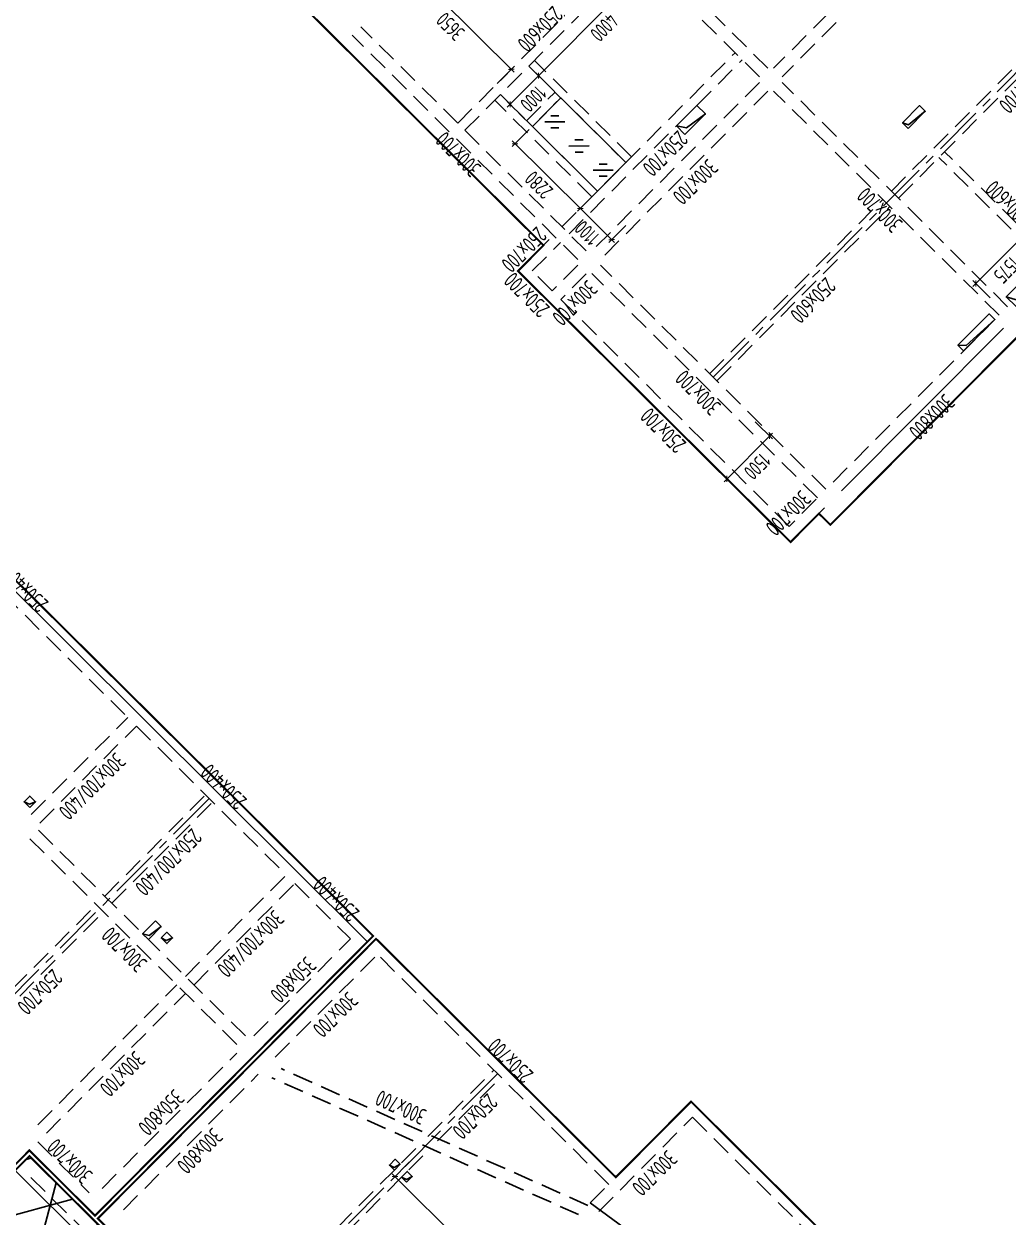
# Model space of a CAD drawing. Extents: x 517450926 to 520131079, y 3499134486 to 3500888201.
# Drawn here: x 518498285 to 518522735, y 3500296835 to 3500326482 of the extents above; entities that cross this region are included whole.
import ezdxf
from ezdxf.enums import TextEntityAlignment as Align

# ---------------------------------------------------------------- set-up
doc = ezdxf.new("R2010")
doc.units = 0
doc.header["$LTSCALE"] = 1000
doc.header["$MEASUREMENT"] = 0
doc.linetypes.add('CENTER', pattern=[2, 1.25, -0.25, 0.25, -0.25])
doc.linetypes.add('DASHED', pattern=[0.75, 0.5, -0.25])
doc.layers.get('0').update_dxf_attribs({"linetype": 'CONTINUOUS'})
doc.layers.get('Defpoints').update_dxf_attribs({"color": 2, "linetype": 'CONTINUOUS'})
for name, color, linetype in [('S_AXIS', 8, 'CENTER'), ('S_AXIS_DIMS', 3, 'CONTINUOUS'), ('S_BEAM', 4, 'DASHED'), ('S_BEAM_SECD_TEXT_HORZ', 9, 'CONTINUOUS'), ('S_BEAM_TEXT_HORZ', 7, 'CONTINUOUS'), ('S_BEAM_TEXT_VERT', 41, 'CONTINUOUS'), ('S_FLOR_ENHN', 91, 'DASHED'), ('S_FLOR_TEXT', 51, 'CONTINUOUS'), ('S_HOLE', 201, 'CONTINUOUS'), ('S_INDX', 11, 'CONTINUOUS'), ('S_PLAN_HACH', 254, 'CONTINUOUS')]:
    doc.layers.add(name, color=color, linetype=linetype)
doc.styles.add('TH-STYLE3', font='tssdeng.shx', dxfattribs={"width": 0.7, "bigfont": 'tssdchn.shx'})
doc.styles.add('样式 1', font='Tssdeng.shx', dxfattribs={"width": 0.7, "bigfont": 'Tssdchn.shx'})
doc.dimstyles.new('TSSD_100_100', dxfattribs={"dimtxt": 375, "dimasz": 100, "dimexe": 100, "dimexo": 0, "dimgap": 125, "dimtad": 1, "dimdec": 1, "dimdsep": 46, "dimtxsty": 'TH-STYLE3', "dimblk": 'ARCHTICK', "dimcen": -100, "dimdle": 100, "dimclrt": 7, "dimadec": 0, "dimazin": 0, "dimtfac": 1, "dimtdec": 1, "dimtix": 1, "dimtmove": 2, "dimatfit": 3, "dimldrblk": 'ARCHTICK', "dimfxl": 0, "dimtolj": 1, "dimtzin": 0, "dimarcsym": 0})

# ---------------------------------------------------------------- blocks, each defined once
blk = doc.blocks.new('_ArchTick')
at = {"color": 0, "const_width": 0.25}
blk.add_lwpolyline([(-0.53, -0.53), (0.53, 0.53)], dxfattribs=at)
blk = doc.blocks.new('*D169')
at = {"layer": 'Defpoints', "color": 0, "transparency": 16777216}
for p in [(518507993, 3500298333), (518507506, 3500297843), (518510971, 3500295372)]:
    blk.add_point(p, dxfattribs=at)
at = {"layer": 'S_AXIS_DIMS', "color": 0, "lineweight": -2, "transparency": 16777216}
for p, q in [((518507859, 3500298198), (518507436, 3500297772)), ((518510555, 3500294811), (518507435, 3500297914)), ((518510837, 3500295236), (518510413, 3500294811))]:
    blk.add_line(p, q, dxfattribs=at)
at = {"layer": 'S_AXIS_DIMS', "color": 0, "lineweight": -2, "transparency": 16777216, "xscale": 100, "yscale": 100, "zscale": 100}
for p, rotation in [((518507506, 3500297843), 135.1572922653654), ((518510484, 3500294882), 315.1572922653654)]:
    blk.add_blockref('_ArchTick', p, dxfattribs=dict(at, rotation=rotation))
at = {"layer": 'S_AXIS_DIMS', "color": 7, "transparency": 16777216, "insert": (518508775, 3500296141), "char_height": 375, "attachment_point": 5, "rotation": 135.1573, "style": 'TH-STYLE3'}
blk.add_mtext('\\A1;4200', dxfattribs=at)
blk = doc.blocks.new('*D246')
at = {"layer": 'Defpoints', "color": 0, "transparency": 16777216}
for p in [(518523043, 3500321148), (518523729, 3500320466), (518522618, 3500319349)]:
    blk.add_point(p, dxfattribs=at)
at = {"layer": 'S_AXIS_DIMS', "color": 0, "lineweight": -2, "transparency": 16777216}
for p, q in [((518521862, 3500319960), (518523113, 3500321219)), ((518523397, 3500320795), (518522972, 3500321218)), ((518522287, 3500319679), (518521861, 3500320102))]:
    blk.add_line(p, q, dxfattribs=at)
at = {"layer": 'S_AXIS_DIMS', "color": 0, "lineweight": -2, "transparency": 16777216, "xscale": 100, "yscale": 100, "zscale": 100}
for p, rotation in [((518523043, 3500321148), 45.15729226536535), ((518521932, 3500320031), 225.1572922653654)]:
    blk.add_blockref('_ArchTick', p, dxfattribs=dict(at, rotation=rotation))
at = {"layer": 'S_AXIS_DIMS', "color": 7, "transparency": 16777216, "insert": (518522709, 3500320369), "char_height": 375, "attachment_point": 5, "rotation": 225.1573, "style": 'TH-STYLE3'}
blk.add_mtext('\\A1;1575', dxfattribs=at)
blk = doc.blocks.new('*D312')
at = {"layer": 'Defpoints', "color": 0, "transparency": 16777216}
for p in [(518512702, 3500322496), (518512105, 3500321896), (518513482, 3500321720)]:
    blk.add_point(p, dxfattribs=at)
at = {"layer": 'S_AXIS_DIMS', "color": 0, "lineweight": -2, "transparency": 16777216}
for p, q in [((518512458, 3500322250), (518512035, 3500321825)), ((518512956, 3500321050), (518512034, 3500321966)), ((518513238, 3500321475), (518512814, 3500321049))]:
    blk.add_line(p, q, dxfattribs=at)
at = {"layer": 'S_AXIS_DIMS', "color": 0, "lineweight": -2, "transparency": 16777216, "xscale": 100, "yscale": 100, "zscale": 100}
for p, rotation in [((518512105, 3500321896), 135.1572922659514), ((518512885, 3500321120), 315.1572922659514)]:
    blk.add_blockref('_ArchTick', p, dxfattribs=dict(at, rotation=rotation))
at = {"layer": 'S_AXIS_DIMS', "color": 7, "transparency": 16777216, "insert": (518512275, 3500321286), "char_height": 375, "attachment_point": 5, "rotation": 135.1573, "style": 'TH-STYLE3'}
blk.add_mtext('\\A1;1100', dxfattribs=at)
blk = doc.blocks.new('*D313')
at = {"layer": 'Defpoints', "color": 0, "transparency": 16777216}
for p in [(518510917, 3500323934), (518510488, 3500323504), (518512702, 3500322496)]:
    blk.add_point(p, dxfattribs=at)
at = {"layer": 'S_AXIS_DIMS', "color": 0, "lineweight": -2, "transparency": 16777216}
for p, q in [((518510841, 3500323858), (518510418, 3500323433)), ((518512176, 3500321825), (518510417, 3500323574)), ((518512458, 3500322250), (518512035, 3500321825))]:
    blk.add_line(p, q, dxfattribs=at)
at = {"layer": 'S_AXIS_DIMS', "color": 0, "lineweight": -2, "transparency": 16777216, "xscale": 100, "yscale": 100, "zscale": 100}
for p, rotation in [((518510488, 3500323504), 135.1572922659514), ((518512105, 3500321896), 315.1572922659514)]:
    blk.add_blockref('_ArchTick', p, dxfattribs=dict(at, rotation=rotation))
at = {"layer": 'S_AXIS_DIMS', "color": 7, "transparency": 16777216, "insert": (518511076, 3500322478), "char_height": 375, "attachment_point": 5, "rotation": 135.1573, "style": 'TH-STYLE3'}
blk.add_mtext('\\A1;2280', dxfattribs=at)
blk = doc.blocks.new('*D314')
at = {"layer": 'Defpoints', "color": 0, "transparency": 16777216}
for p in [(518507806, 3500327926), (518507357, 3500327474), (518509945, 3500324900)]:
    blk.add_point(p, dxfattribs=at)
at = {"layer": 'S_AXIS_DIMS', "color": 0, "lineweight": -2, "transparency": 16777216}
for p, q in [((518507454, 3500327571), (518507877, 3500327996)), ((518510465, 3500325281), (518507735, 3500327996)), ((518510042, 3500324997), (518510465, 3500325423))]:
    blk.add_line(p, q, dxfattribs=at)
at = {"layer": 'S_AXIS_DIMS', "color": 0, "lineweight": -2, "transparency": 16777216, "xscale": 100, "yscale": 100, "zscale": 100}
for p, rotation in [((518507806, 3500327926), 135.1572922659514), ((518510394, 3500325352), 315.1572922659514)]:
    blk.add_blockref('_ArchTick', p, dxfattribs=dict(at, rotation=rotation))
at = {"layer": 'S_AXIS_DIMS', "color": 7, "transparency": 16777216, "insert": (518508880, 3500326417), "char_height": 375, "attachment_point": 5, "rotation": 135.1573, "style": 'TH-STYLE3'}
blk.add_mtext('\\A1;3650', dxfattribs=at)
blk = doc.blocks.new('*D315')
at = {"layer": 'Defpoints', "color": 0, "transparency": 16777216}
for p in [(518514368, 3500327554), (518511070, 3500325192), (518511547, 3500324718)]:
    blk.add_point(p, dxfattribs=at)
at = {"layer": 'S_AXIS_DIMS', "color": 0, "lineweight": -2, "transparency": 16777216}
for p, q in [((518513961, 3500328100), (518510999, 3500325122)), ((518514245, 3500327676), (518513820, 3500328099)), ((518511424, 3500324840), (518510999, 3500325263))]:
    blk.add_line(p, q, dxfattribs=at)
at = {"layer": 'S_AXIS_DIMS', "color": 0, "lineweight": -2, "transparency": 16777216, "xscale": 100, "yscale": 100, "zscale": 100}
for p, rotation in [((518513891, 3500328029), 45.15729226595135), ((518511070, 3500325192), 225.1572922659514)]:
    blk.add_blockref('_ArchTick', p, dxfattribs=dict(at, rotation=rotation))
at = {"layer": 'S_AXIS_DIMS', "color": 7, "transparency": 16777216, "insert": (518512702, 3500326390), "char_height": 375, "attachment_point": 5, "rotation": 225.1573, "style": 'TH-STYLE3'}
blk.add_mtext('\\A1;4000', dxfattribs=at)
blk = doc.blocks.new('*D316')
at = {"layer": 'Defpoints', "color": 0, "transparency": 16777216}
for p in [(518511547, 3500324718), (518510365, 3500324483), (518510842, 3500324009)]:
    blk.add_point(p, dxfattribs=at)
at = {"layer": 'S_AXIS_DIMS', "color": 0, "lineweight": -2, "transparency": 16777216}
for p, q in [((518511140, 3500325263), (518510294, 3500324412)), ((518511424, 3500324840), (518510999, 3500325263)), ((518510719, 3500324131), (518510294, 3500324554))]:
    blk.add_line(p, q, dxfattribs=at)
at = {"layer": 'S_AXIS_DIMS', "color": 0, "lineweight": -2, "transparency": 16777216, "xscale": 100, "yscale": 100, "zscale": 100}
for p, rotation in [((518511070, 3500325192), 45.15729226595136), ((518510365, 3500324483), 225.1572922659514)]:
    blk.add_blockref('_ArchTick', p, dxfattribs=dict(at, rotation=rotation))
at = {"layer": 'S_AXIS_DIMS', "color": 7, "transparency": 16777216, "insert": (518510939, 3500324618), "char_height": 375, "attachment_point": 5, "rotation": 225.1573, "style": 'TH-STYLE3'}
blk.add_mtext('\\A1;1000', dxfattribs=at)
blk = doc.blocks.new('*D323')
at = {"layer": 'Defpoints', "color": 0, "transparency": 16777216}
for p in [(518515002, 3500318038), (518513945, 3500316974), (518516808, 3500316242)]:
    blk.add_point(p, dxfattribs=at)
at = {"layer": 'S_AXIS_DIMS', "color": 0, "lineweight": -2, "transparency": 16777216}
for p, q in [((518516454, 3500316594), (518516879, 3500316171)), ((518515680, 3500315107), (518516879, 3500316313)), ((518515396, 3500315531), (518515822, 3500315108))]:
    blk.add_line(p, q, dxfattribs=at)
at = {"layer": 'S_AXIS_DIMS', "color": 0, "lineweight": -2, "transparency": 16777216, "xscale": 100, "yscale": 100, "zscale": 100}
for p, rotation in [((518516808, 3500316242), 45.15729226595135), ((518515751, 3500315178), 225.1572922659514)]:
    blk.add_blockref('_ArchTick', p, dxfattribs=dict(at, rotation=rotation))
at = {"layer": 'S_AXIS_DIMS', "color": 7, "transparency": 16777216, "insert": (518516501, 3500315489), "char_height": 375, "attachment_point": 5, "rotation": 225.1573, "style": 'TH-STYLE3'}
blk.add_mtext('\\A1;1500', dxfattribs=at)

msp = doc.modelspace()

# ---------------------------------------------------------------- hatches: boundary and pattern name
at = {"layer": 'S_PLAN_HACH', "transparency": 33554559}
h = msp.add_hatch(dxfattribs=at)
h.set_pattern_fill('GOST_GLASS', color=256, scale=100)
h.set_pattern_definition([(180.1573, (518588304.2, 3500185655.84), (-601.645, 598.3506), [500, -700]), (180.1573, (518588153.8, 3500185805.4), (-601.645, 598.3506), [200, -1000]), (180.1573, (518588154.6, 3500185505.4), (-601.645, 598.3506), [200, -1000])])
h.paths.add_polyline_path([(518512533.4613, 3500322326.5374), (518510916.8363, 3500323934.3105), (518511621.9993, 3500324643.3558), (518513238.6242, 3500323035.5827)])
h = msp.add_hatch(dxfattribs=at)
h.set_pattern_fill('NET3', color=256, scale=10000)
h.set_pattern_definition([(135.1573, (518275663.4, 3500508608), (-881.4537, -886.3066), []), (195.1573, (518275663.4, 3500508608), (326.8372, -1206.5146), []), (255.1573, (518275663.4, 3500508608), (1208.291, -320.208), [])])
h.paths.add_polyline_path([(518516112.6147, 3500265103.2742), (518490587.0504, 3500290489.0728), (518498414.359, 3500298359.476), (518523939.9233, 3500272973.6774)], flags=17)

# ---------------------------------------------------------------- linework, layer by layer
at = {"layer": 'S_AXIS'}
for p, q in [((518515409.9489, 3500317702.8662), (518531558.1787, 3500333940.005)), ((518490723.4221, 3500295007.5938), (518502887.4824, 3500307238.6254)), ((518503525.3046, 3500293840.6505), (518510048.0635, 3500300399.3215))]:
    msp.add_line(p, q, dxfattribs=at)
at = {"layer": 'S_BEAM', "linetype": 'Continuous'}
for p, q in [((518453324.2445, 3500356883.0656), (518506821.7132, 3500303678.5232)), ((518510559.0051, 3500320341.2105), (518510946.8447, 3500320731.1855)), ((518517330.3899, 3500313606.9026), (518510559.0051, 3500320341.2105)), ((518518599.6832, 3500314883.1841), (518522619.1119, 3500318924.7424)), ((518518176.5855, 3500314457.7569), (518517330.39, 3500313606.9025)), ((518504318.7731, 3500301019.9915), (518507033.6504, 3500303749.816)), ((518512989.631, 3500297826.4474), (518507033.6504, 3500303749.816)), ((518504247.8686, 3500301090.5078), (518506821.7132, 3500303678.5232)), ((518500475.247, 3500297297.1154), (518503824.7709, 3500300665.0807)), ((518500546.1515, 3500297226.5991), (518503895.6754, 3500300594.5644)), ((518512989.631, 3500297826.4474), (518514858.3127, 3500299705.4175)), ((518514858.3127, 3500299705.4175), (518538965.8533, 3500275729.8782)), ((518492921.0742, 3500292963.0095), (518498421.345, 3500298493.5629)), ((518498421.3475, 3500298493.5604), (518499697.6265, 3500297224.2697)), ((518498705.3514, 3500298070.077), (518505795.8045, 3500291018.4478))]:
    msp.add_line(p, q, dxfattribs=at)
at = {"layer": 'S_BEAM'}
for p, q in [((518516556.19, 3500325166.0187), (518510954.732, 3500330736.8058)), ((518516767.7389, 3500325378.7323), (518511166.2809, 3500330949.5194)), ((518522479.9468, 3500330980.5785), (518516909.1597, 3500325379.1205)), ((518522692.6604, 3500330769.0296), (518517121.8733, 3500325167.5717)), ((518509063.9923, 3500324014.0754), (518513365.4861, 3500328339.2519)), ((518509241.2536, 3500323837.7847), (518513542.7474, 3500328162.9611)), ((518519834.3606, 3500322328.9019), (518525546.1799, 3500328072.1693)), ((518520011.6219, 3500322152.6112), (518525723.4412, 3500327895.8786)), ((518512254.6962, 3500320840.8423), (518506653.2382, 3500326411.6294)), ((518512043.1473, 3500320628.1287), (518506441.6893, 3500326198.9158)), ((518511652.0077, 3500321440.2308), (518515953.5015, 3500325765.4072)), ((518513238.6242, 3500323035.5827), (518510827.8702, 3500325433.1367)), ((518513379.6568, 3500323177.3918), (518510968.9027, 3500325574.9457)), ((518511829.269, 3500321263.94), (518516130.7628, 3500325589.1165)), ((518516556.5782, 3500325024.5979), (518512466.6333, 3500320912.1351)), ((518516769.2918, 3500324813.049), (518512679.3469, 3500320700.5862)), ((518522512.1727, 3500319242.6481), (518516910.7126, 3500324813.4373)), ((518522723.7216, 3500319455.3617), (518517122.2615, 3500325026.1509)), ((518512392.4287, 3500322184.7283), (518509981.6746, 3500324582.2823)), ((518512533.4613, 3500322326.5374), (518510122.7072, 3500324724.0914)), ((518510775.0273, 3500324075.3431), (518511480.1902, 3500324784.3884)), ((518510916.8363, 3500323934.3105), (518511621.9993, 3500324643.3558)), ((518523870.3857, 3500320324.7207), (518521016.479, 3500323163.0008)), ((518524011.4183, 3500320466.5298), (518521157.5116, 3500323304.8099)), ((518515321.3182, 3500317791.0116), (518519622.8117, 3500322116.1883)), ((518515498.5795, 3500317614.7209), (518519800.0731, 3500321939.8976)), ((518510912.5572, 3500320342.1811), (518511617.7201, 3500321051.2265)), ((518510982.1029, 3500320766.6377), (518511440.4588, 3500321227.5172)), ((518512043.5355, 3500320486.7079), (518511408.8889, 3500319848.5671)), ((518518210.6789, 3500314917.4717), (518512609.2188, 3500320488.2608)), ((518511408.8889, 3500319848.5671), (518510912.5572, 3500320342.1811)), ((518512256.2491, 3500320275.159), (518511621.6025, 3500319637.0182)), ((518517999.13, 3500314704.7581), (518512397.6699, 3500320275.5473)), ((518517293.9671, 3500313995.7127), (518511621.6025, 3500319637.0182)), ((518518386.9696, 3500315094.733), (518522406.3983, 3500319136.2913)), ((518495123.4412, 3500314960.1544), (518500866.7032, 3500309248.3397)), ((518517963.8719, 3500314669.3058), (518517293.9671, 3500313995.7127)), ((518498469.1493, 3500306837.5856), (518500866.7032, 3500309248.3397)), ((518498681.8629, 3500306626.0368), (518501079.4168, 3500309036.7908)), ((518501079.4168, 3500309036.7908), (518504801.9047, 3500305334.6855)), ((518500295.5234, 3500304809.6599), (518502798.8517, 3500307326.7707)), ((518500472.7847, 3500304633.3692), (518502976.113, 3500307150.48)), ((518503787.5715, 3500301336.7325), (518498611.5407, 3500306484.4218)), ((518503576.0226, 3500301124.0189), (518498399.9919, 3500306271.7082)), ((518502298.5764, 3500302817.5746), (518504801.9047, 3500305334.6855)), ((518502511.29, 3500302606.0258), (518505014.6183, 3500305123.1366)), ((518505014.6183, 3500305123.1366), (518506397.2567, 3500303748.0689)), ((518496417.1273, 3500300909.9107), (518500083.9745, 3500304596.9463)), ((518496594.3886, 3500300733.6199), (518500261.2358, 3500304420.6556)), ((518503999.7027, 3500301337.3149), (518506397.2567, 3500303748.0689)), ((518504531.4867, 3500300808.4427), (518507070.0732, 3500303361.0058)), ((518512813.3403, 3500297649.1861), (518507070.0732, 3500303361.0058)), ((518498631.7291, 3500299130.539), (518502087.0275, 3500302604.861)), ((518498844.4427, 3500298918.9901), (518502299.7411, 3500302393.3122)), ((518500227.0811, 3500297543.9224), (518503576.605, 3500300911.8877)), ((518512291.838, 3500297124.8127), (518504672.5742, 3500300524.8733)), ((518508319.935, 3500298838.9425), (518509959.4329, 3500300487.4669)), ((518500758.8651, 3500297015.0502), (518504108.389, 3500300383.0155)), ((518512065.5492, 3500296897.278), (518504446.2854, 3500300297.3386)), ((518508564.1422, 3500298729.9662), (518510136.6942, 3500300311.1762)), ((518512567.698, 3500296976.7578), (518514894.7356, 3500299316.6073)), ((518514894.7356, 3500299316.6073), (518520744.3594, 3500293499.0132)), ((518498632.8964, 3500298706.274), (518499909.1754, 3500297436.9833)), ((518503436.674, 3500293928.7959), (518508093.6462, 3500298611.4078)), ((518503613.9353, 3500293752.5051), (518508337.8534, 3500298502.4315)), ((518498458.5444, 3500297821.9111), (518505548.9975, 3500290770.2819)), ((518512354.9844, 3500297188.3067), (518512813.3403, 3500297649.1861))]:
    msp.add_line(p, q, dxfattribs=at)
at = {"layer": 'S_FLOR_ENHN', "linetype": 'ByBlock', "const_width": 50}
for points in [[(518517330.3899, 3500313606.9026), (518518035.5529, 3500314315.9478), (518518319.169, 3500314033.8847), (518536547.6304, 3500332362.7061), (518500492.6763, 3500368220.2407), (518492728.8326, 3500360413.6518), (518484347.5963, 3500344857.7165), (518498722.219, 3500330561.8023), (518500132.5449, 3500331979.8929), (518511193.6517, 3500320979.3513), (518510559.0051, 3500320341.2105)], [(518492497.9764, 3500292537.5823), (518460910.0078, 3500323952.5905), (518466833.3946, 3500329908.553), (518445632.9215, 3500350992.9424), (518452543.5182, 3500357941.5865), (518506962.7458, 3500303820.3323), (518500052.1492, 3500296871.6882), (518498421.35, 3500298493.558)], [(518534045.3141, 3500252204.9809), (518545892.0511, 3500264116.9421), (518536603.5575, 3500273354.5764), (518538965.8533, 3500275729.8782), (518514858.3127, 3500299705.4175), (518512989.631, 3500297826.4474), (518507033.6504, 3500303749.816), (518500123.0537, 3500296801.1719), (518524088.7834, 3500272966.6633), (518518659.0308, 3500267507.0163)]]:
    msp.add_lwpolyline(points, close=True, dxfattribs=at)
at = {"layer": 'S_FLOR_TEXT', "linetype": 'CENTER', "const_width": 50}
msp.add_lwpolyline([(518516120.056, 3500265095.874), (518490594.4248, 3500290481.7391), (518498421.7332, 3500298352.1421), (518523947.3644, 3500272966.2769)], close=True, dxfattribs=at)
at = {"layer": 'S_HOLE'}
for points, elevation in [([(518514707.5028, 3500323732.5775), (518514494.7845, 3500323944.131), (518515002.5021, 3500324454.6439), (518515215.2204, 3500324243.0904)], 0.0143), ([(518520254.3508, 3500323885.6973), (518520112.6981, 3500324026.5744), (518520535.0324, 3500324451.234), (518520676.6852, 3500324310.3569)], 0)]:
    msp.add_lwpolyline(points, close=True, dxfattribs=dict(at, elevation=elevation))
for points, elevation in [([(518515215.2204, 3500324243.0904), (518514749.3784, 3500323900.4069), (518514494.7845, 3500323944.131)], 0.0143), ([(518520676.6852, 3500324310.3569), (518520262.4742, 3500323974.3538), (518520112.6981, 3500324026.5744)], 0)]:
    msp.add_lwpolyline(points, dxfattribs=dict(at, elevation=elevation))
for points in [[(518522935.8799, 3500319455.9171), (518522687.704, 3500319702.7341), (518523194.8115, 3500320212.6336), (518523442.9874, 3500319965.8165)], [(518521630.7202, 3500318356.3425), (518521488.9407, 3500318497.3458), (518522263.7782, 3500319276.4493), (518522405.5578, 3500319135.4461)], [(518498433.3088, 3500307014.2646), (518498291.4997, 3500307155.2972), (518498432.5323, 3500307297.1062), (518498574.3414, 3500307156.0737)], [(518501552.3317, 3500304194.3894), (518501694.1407, 3500304053.3568), (518501376.8175, 3500303734.2864), (518501235.0084, 3500303875.319)], [(518501694.9172, 3500303770.5151), (518501836.7263, 3500303629.4825), (518501977.7589, 3500303771.2916), (518501835.9498, 3500303912.3242)], [(518507491.3626, 3500298005.8083), (518507366.9596, 3500298129.5301), (518507508.0791, 3500298271.4265), (518507632.4821, 3500298147.7047)], [(518507792.7875, 3500297706.0338), (518507668.6239, 3500297829.5175), (518507809.6565, 3500297971.3266), (518507933.8201, 3500297847.8429)]]:
    msp.add_lwpolyline(points, close=True, dxfattribs=at)
for points in [[(518523443.6163, 3500319966.4489), (518522971.8325, 3500319618.7986), (518522688.3415, 3500319703.3752)], [(518522406.3983, 3500319136.2913), (518521695.6479, 3500318488.3773), (518521489.8151, 3500318498.225)], [(518498574.3414, 3500307156.0737), (518498426.6329, 3500307096.5667), (518498291.4997, 3500307155.2972)], [(518501694.1407, 3500304053.3568), (518501396.0725, 3500303832.5977), (518501235.0084, 3500303875.319)], [(518501977.7588, 3500303771.2916), (518501819.0312, 3500303704.8758), (518501694.9172, 3500303770.5151)], [(518507632.2594, 3500298147.4808), (518507482.8783, 3500298071.6035), (518507367.2797, 3500298129.2118)], [(518507933.7395, 3500297847.9231), (518507786.1231, 3500297772.498), (518507668.6239, 3500297829.5175)]]:
    msp.add_lwpolyline(points, dxfattribs=at)
at = {"layer": 'S_INDX'}
msp.add_line((518561633.055, 3500261081.5221), (518512354.9844, 3500297188.3068), dxfattribs=at)
at = {"layer": 'S_PLAN_HACH', "transparency": 33554559}
msp.add_lwpolyline([(518512533.4613, 3500322326.5374), (518510916.8363, 3500323934.3105), (518511621.9993, 3500324643.3558), (518513238.6242, 3500323035.5827)], close=True, dxfattribs=at)

# ---------------------------------------------------------------- texts
at = {"layer": 'S_BEAM_SECD_TEXT_HORZ', "linetype": 'Continuous', "width": 0.7}
for s, rotation, style, p in [('250x600', 225.15729781, '样式 1', (518510970.8736, 3500326489.7113)), ('250x700', 225.15729781, '样式 1', (518522930.5824, 3500324961.5393)), ('250x700', 225.15729781, '样式 1', (518514078.3248, 3500323399.275)), ('200x600', 135.15728815, 'TH-STYLE3', (518522869.1825, 3500322171.2766)), ('250x700', 225.15729781, '样式 1', (518510569.6493, 3500321010.6154)), ('250x700', 135.15728815, 'TH-STYLE3', (518510917.0764, 3500319889.7921)), ('250x600', 225.15729781, '样式 1', (518517747.6352, 3500319750.0559)), ('250x700', 135.15728815, 'TH-STYLE3', (518514304.7444, 3500316520.6734)), ('250x400', 135.15728815, 'TH-STYLE3', (518498456.6583, 3500312568.3744)), ('250x400', 135.15728815, 'TH-STYLE3', (518503384.5207, 3500307667.4946)), ('250x700/400', 225.15729781, '样式 1', (518501737.5598, 3500305791.4581)), ('250x400', 135.15728815, 'TH-STYLE3', (518506185.2497, 3500304882.101)), ('250x700', 225.15729781, '样式 1', (518498543.949, 3500302567.4072)), ('250x700', 135.15728815, 'TH-STYLE3', (518510509.6496, 3500300863.4489)), ('250x700', 225.15729781, '样式 1', (518509352.0847, 3500299474.8156))]:
    msp.add_text(s, height=400, rotation=rotation, dxfattribs=dict(at, style=style)).set_placement(p, align=Align.CENTER)
at = {"layer": 'S_BEAM_TEXT_HORZ', "linetype": 'Continuous', "width": 0.7}
for rotation, style, p in [(135.15728815, '样式 1', (518509213.9498, 3500323384.8981)), (135.15728815, '样式 1', (518519682.9742, 3500321999.4186)), (135.15728815, '样式 1', (518515169.9315, 3500317461.5286)), (135.15728815, 'TH-STYLE3', (518500917.4872, 3500303626.9553)), (155.95138377, '样式 1', (518507729.3093, 3500299746.0139)), (135.15728815, 'TH-STYLE3', (518499565.0885, 3500298367.3001))]:
    msp.add_text('300x700', height=400, rotation=rotation, dxfattribs=dict(at, style=style)).set_placement(p, align=Align.CENTER)
at = {"layer": 'S_BEAM_TEXT_VERT', "linetype": 'Continuous', "style": '样式 1', "width": 0.7}
for s, p in [('300x700', (518514822.9238, 3500322694.0104)), ('300x700', (518511830.6887, 3500319685.301)), ('300x800', (518520697.4003, 3500316851.6996)), ('300x700', (518517132.8948, 3500314465.6165)), ('300x700/400', (518499840.8636, 3500307677.7689)), ('300x700/400', (518503776.0651, 3500303764.1147)), ('350x800', (518504834.1607, 3500302869.7497)), ('300x700', (518505881.7561, 3500302004.1915)), ('300x700', (518500590.1115, 3500300532.4487)), ('350x800', (518501555.1541, 3500299572.69)), ('300x800', (518502514.6031, 3500298618.5002)), ('300x700', (518513812.1928, 3500298066.1499))]:
    msp.add_text(s, height=400, rotation=225.15729781, dxfattribs=at).set_placement(p, align=Align.CENTER)

# ---------------------------------------------------------------- dimensions: what is measured, and where the dimension line sits
at = {"layer": 'S_AXIS_DIMS'}
for base, p1, p2, angle, picture, middle in [((518511069.9168, 3500325192.4154), (518514367.8405, 3500327553.9379), (518511547.1888, 3500324717.7567), 225.15729227, '*D315', (518512701.8193, 3500326390.1426)), ((518507806.2798, 3500327925.5472), (518509945.4459, 3500324900.3821), (518507357.4305, 3500327474.2267), 135.15729227, '*D314', (518508879.924, 3500326417.0482)), ((518510364.7538, 3500324483.3701), (518511547.1888, 3500324717.7567), (518510842.0259, 3500324008.7114), 225.15729227, '*D316', (518510938.912, 3500324617.5293)), ((518510488.3918, 3500323503.5071), (518512702.0554, 3500322496.0597), (518510916.8363, 3500323934.3105), 135.15729227, '*D313', (518511076.3408, 3500322478.0439)), ((518512105.0167, 3500321895.734), (518513482.0052, 3500321720.3805), (518512702.0554, 3500322496.0597), 135.15729227, '*D312', (518512274.6283, 3500321286.3177)), ((518523042.7195, 3500321147.8551), (518522617.9472, 3500319349.0049), (518523728.5788, 3500320465.7512), 225.15729227, '*D246', (518522708.9803, 3500320369.1185)), ((518516808.3439, 3500316241.6108), (518513944.6975, 3500316974.0566), (518515002.4419, 3500318037.6245), 225.15729227, '*D323', (518516501.0484, 3500315489.4634)), ((518507506.0222, 3500297843.2845), (518510971.4779, 3500295371.7495), (518507993.4876, 3500298333.4338), 135.15729227, '*D169', (518508774.6539, 3500296140.8657))]:
    dim = msp.add_linear_dim(base=base, p1=p1, p2=p2, angle=angle, dimstyle='TSSD_100_100', dxfattribs=at)
    dim.commit()
    dim.dimension.update_dxf_attribs({"geometry": picture, "text_midpoint": middle})

doc.saveas('drawing.dxf')
